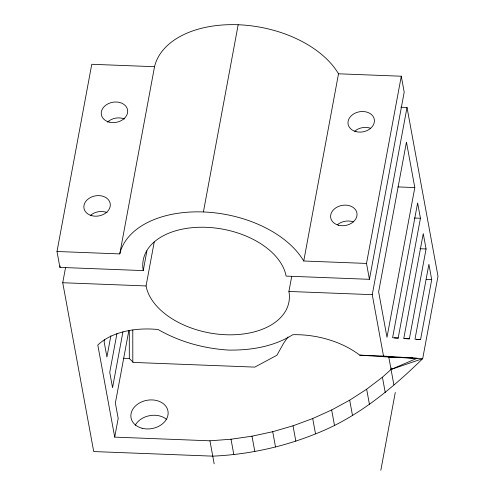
<?xml version="1.0" encoding="UTF-8"?>
<svg xmlns="http://www.w3.org/2000/svg" width="495" height="495" viewBox="0 0 495 495"><rect width="100%" height="100%" fill="white"/><g stroke="black" fill="none" stroke-linecap="round" stroke-linejoin="round"><path stroke-width="0.74" d="M56.999 251.497L91.767 64.282L154.533 66.707A96.902 59.907 10.5 0 1 238.175 24.75A96.902 59.907 10.5 0 1 338.512 73.798L401.284 76.218L404.198 92.107L369.431 279.322L286.098 276.105A72.678 44.934 10.5 0 0 206.223 227.31A72.678 44.934 10.5 0 0 143.247 270.598L59.914 267.387L56.999 251.497L119.765 253.916A96.902 59.907 10.5 0 1 203.408 211.959A96.902 59.907 10.5 0 1 303.744 261.007L366.51 263.433L369.431 279.322M59.914 267.387L60.198 265.871M400.845 107.217L407.014 107.458L438.001 276.284L422.699 358.658C391.328 389.274 356.87 417.854 315.532 433.886C282.849 447.084 247.97 454.596 212.763 456.149L93.716 451.558L62.735 282.732L65.55 267.572M119.765 253.916L154.533 66.707M104.525 339.397L104.105 341.668L106.92 357.019L110.861 335.783M116.931 333.618L109.735 372.364L112.551 387.715L122.933 331.829M128.855 330.443L115.372 403.06L118.187 418.411L114.71 437.128L209.942 440.804L231.017 439.232L251.998 436.194L272.72 431.702L293.015 425.805L312.716 418.541L331.656 409.971L349.687 400.17L366.653 389.219L382.418 377.209L391.05 369.449L417.106 358.287M143.247 270.598L146.904 250.891M391.328 367.946L391.05 369.449L422.699 358.658L383.514 356.06L372.246 294.667L288.913 291.456A72.678 44.934 10.5 0 1 225.943 334.744A72.678 44.934 10.5 0 1 146.062 285.943L154.23 241.987M203.408 211.959L238.175 24.75M288.913 291.456L291.728 276.297M303.744 261.007L338.512 73.798M366.51 263.433L401.284 76.218M372.246 294.667L407.014 107.458M414.804 187.568L386.991 337.336L378.638 291.833L406.457 142.065L414.804 187.568L397.912 186.918M398.184 338.079L420.441 218.264L417.625 202.919L392.591 337.708L398.184 338.079L394.348 337.93M380.828 470.25L395.276 392.473M409.384 338.821L426.071 248.96L423.256 233.615L403.784 338.45L409.384 338.821L404.007 338.617M420.583 339.564L431.708 279.656L428.893 264.311L414.983 339.193L420.583 339.564L416.74 339.415M287.991 336.977L283.691 343.14L276.878 355.28L254.801 367.111L133.378 362.427L129.313 358.504L123.168 358.262M414.296 218.029L420.441 218.264M419.927 248.725L426.071 248.96M426.331 279.452L431.708 279.656M62.735 282.732L146.062 285.943M114.71 437.128L97.806 345.04A72.53 44.841 10.5 0 1 158.115 329.515C179.679 341.934 203.977 348.579 228.758 350.089C251.008 350.373 273.679 346.71 292.799 334.707A72.53 44.841 10.5 0 1 359.704 355.138L383.514 356.06M412.589 357.984L388.779 357.068L359.704 355.138M416.338 358.25L388.779 357.068L393.865 384.801M382.418 377.209L385.24 392.554M366.653 389.219L369.474 404.57M349.687 400.17L352.502 415.522M331.656 409.971L334.478 425.323M312.716 418.541L315.532 433.886M293.015 425.805L295.831 441.15M272.72 431.702L275.536 447.053M251.998 436.194L254.814 451.539M231.017 439.232L233.832 454.583M209.942 440.804L214.168 463.821M132.778 329.967L132.815 362.383M129.282 330.45L129.313 358.504M135.191 425.335A18.773 14.361 -10.4 0 1 166.772 419.562M337.268 224.848A13.322 10.191 -10.4 0 1 353.213 221.871M354.649 131.243A13.322 10.191 -10.4 0 1 370.6 128.267M90.523 215.331A13.322 10.191 -10.4 0 1 107.069 212.59M107.434 122.16A13.322 10.191 -10.4 0 1 124.449 118.986M142.121 428.262A18.773 14.361 -10.4 0 0 168.022 411.364A18.773 14.361 -10.4 0 0 138.359 403.666A18.773 14.361 -10.4 0 0 142.121 428.262M109.222 122.11A13.322 10.191 -10.4 0 0 127.605 110.119A13.322 10.191 -10.4 0 0 106.555 104.662A13.322 10.191 -10.4 0 0 109.222 122.11M91.841 215.715A13.322 10.191 -10.4 0 0 110.218 203.723A13.322 10.191 -10.4 0 0 89.168 198.266A13.322 10.191 -10.4 0 0 91.841 215.715M355.967 131.627A13.322 10.191 -10.4 0 0 374.35 119.635A13.322 10.191 -10.4 0 0 353.3 114.172A13.322 10.191 -10.4 0 0 355.967 131.627M338.586 225.231A13.322 10.191 -10.4 0 0 356.963 213.24A13.322 10.191 -10.4 0 0 335.913 207.782A13.322 10.191 -10.4 0 0 338.586 225.231"/></g></svg>
